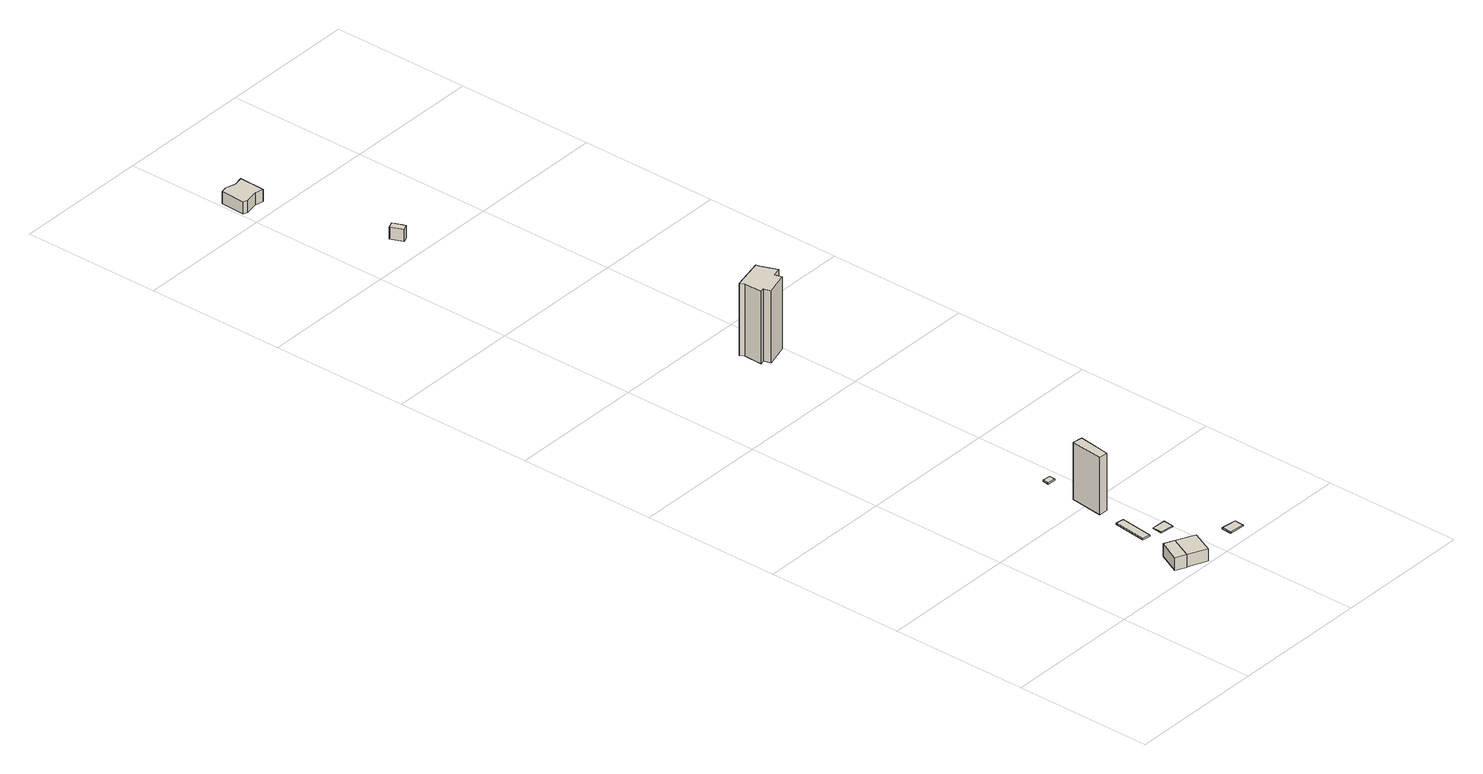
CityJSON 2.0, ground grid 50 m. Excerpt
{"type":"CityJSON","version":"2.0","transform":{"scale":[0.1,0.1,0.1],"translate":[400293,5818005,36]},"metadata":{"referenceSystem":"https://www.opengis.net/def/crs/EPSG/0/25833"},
"CityObjects":{
"building1":{"type":"Building","attributes":{"Gemeindeschluessel":"11000011","BezugspunktDach":"2200","function":"51009_1610","measuredHeight":4.68,"storeysAboveGround":0},"address":[{"country":"Germany","locality":"Berlin"}],"geometry":[{"type":"Solid","lod":"1","boundaries":[[[[0,1,2,3]],[[4,5,6,7]],[[4,7,3,2]],[[5,4,2,1]],[[6,5,1,0]],[[7,6,0,3]]]]}]},
"building2":{"type":"Building","attributes":{"Gemeindeschluessel":"11000011","BezugspunktDach":"2200","function":"31001_3260","measuredHeight":4.53,"storeysAboveGround":1},"address":[{"country":"Germany","locality":"Berlin","thoroughfareNumber":"125 (283)","thoroughfareName":"Am Tierpark"}],"geometry":[{"type":"Solid","lod":"1","boundaries":[[[[8,9,1,0]],[[10,11,12,13]],[[10,13,0,1]],[[11,10,1,9]],[[12,11,9,8]],[[13,12,8,0]]]]}]},
"building3":{"type":"Building","attributes":{"Gemeindeschluessel":"11000011","BezugspunktDach":"2200","function":"31001_3260","measuredHeight":0.506,"storeysAboveGround":1},"address":[{"country":"Germany","locality":"Berlin","thoroughfareNumber":"125 (252)","thoroughfareName":"Am Tierpark"}],"geometry":[{"type":"Solid","lod":"1","boundaries":[[[[14,15,16,17]],[[18,19,20,21]],[[18,21,17,16]],[[19,18,16,15]],[[20,19,15,14]],[[21,20,14,17]]]]}]},
"building4":{"type":"Building","attributes":{"Gemeindeschluessel":"11000011","BezugspunktDach":"2200","function":"31001_3260","measuredHeight":0.24,"storeysAboveGround":1},"address":[{"country":"Germany","locality":"Berlin","thoroughfareNumber":"125 (253)","thoroughfareName":"Am Tierpark"}],"geometry":[{"type":"Solid","lod":"1","boundaries":[[[[22,23,24,25]],[[26,27,28,29]],[[26,29,25,24]],[[27,26,24,23]],[[28,27,23,22]],[[29,28,22,25]]]]}]},
"building5":{"type":"Building","attributes":{"Gemeindeschluessel":"11000011","BezugspunktDach":"2200","function":"31001_3260","measuredHeight":21.2,"storeysAboveGround":1},"address":[{"country":"Germany","locality":"Berlin","thoroughfareNumber":"125 (251)","thoroughfareName":"Am Tierpark"}],"geometry":[{"type":"Solid","lod":"1","boundaries":[[[[30,31,32,33,34]],[[35,36,37,38,39]],[[35,39,34,33]],[[36,35,33,32]],[[37,36,32,31]],[[38,37,31,30]],[[39,38,30,34]]]]}]},
"building6":{"type":"Building","attributes":{"Gemeindeschluessel":"11000011","BezugspunktDach":"2200","function":"51009_1610","measuredHeight":0.394,"storeysAboveGround":0},"address":[{"country":"Germany","locality":"Berlin"}],"geometry":[{"type":"Solid","lod":"1","boundaries":[[[[40,41,42,43,44]],[[45,46,47,48,49]],[[45,49,44,43]],[[46,45,43,42]],[[47,46,42,41]],[[48,47,41,40]],[[49,48,40,44]]]]}]},
"building7":{"type":"Building","attributes":{"Gemeindeschluessel":"11000011","BezugspunktDach":"2200","function":"31001_3260","measuredHeight":0.482,"storeysAboveGround":1},"address":[{"country":"Germany","locality":"Berlin","thoroughfareNumber":"125 (250)","thoroughfareName":"Am Tierpark"}],"geometry":[{"type":"Solid","lod":"1","boundaries":[[[[50,51,52,53]],[[54,55,56,57]],[[54,57,53,52]],[[55,54,52,51]],[[56,55,51,50]],[[57,56,50,53]]]]}]},
"building8":{"type":"Building","attributes":{"Gemeindeschluessel":"11000011","BezugspunktDach":"2200","function":"31001_3260","measuredHeight":26.77,"storeysAboveGround":1},"address":[{"country":"Germany","locality":"Berlin","thoroughfareNumber":"125 (241)","thoroughfareName":"Am Tierpark"}],"geometry":[{"type":"Solid","lod":"1","boundaries":[[[[58,59,60,61,62,63,64,65,66,67]],[[68,69,70,71,72,73,74,75,76,77]],[[68,77,67,66]],[[69,68,66,65]],[[70,69,65,64]],[[71,70,64,63]],[[72,71,63,62]],[[73,72,62,61]],[[74,73,61,60]],[[75,74,60,59]],[[76,75,59,58]],[[77,76,58,67]]]]}]},
"building9":{"type":"Building","attributes":{"Gemeindeschluessel":"11000011","BezugspunktDach":"2200","function":"31001_3260","measuredHeight":4.44,"storeysAboveGround":1},"address":[{"country":"Germany","locality":"Berlin","thoroughfareNumber":"125 (169)","thoroughfareName":"Am Tierpark"}],"geometry":[{"type":"Solid","lod":"1","boundaries":[[[[78,79,80,81,82,83,84,85]],[[86,87,88,89,90,91,92,93]],[[86,93,85,84]],[[87,86,84,83]],[[88,87,83,82]],[[89,88,82,81]],[[90,89,81,80]],[[91,90,80,79]],[[92,91,79,78]],[[93,92,78,85]]]]}]},
"building10":{"type":"Building","attributes":{"Gemeindeschluessel":"11000011","BezugspunktDach":"2200","function":"31001_3264","measuredHeight":4.52,"storeysAboveGround":1},"address":[{"country":"Germany","locality":"Berlin","thoroughfareNumber":"125 (211)","thoroughfareName":"Am Tierpark"}],"geometry":[{"type":"Solid","lod":"1","boundaries":[[[[94,95,96,97,98,99]],[[100,101,102,103,104,105]],[[100,105,99,98]],[[101,100,98,97]],[[102,101,97,96]],[[103,102,96,95]],[[104,103,95,94]],[[105,104,94,99]]]]}]}
},
"vertices":[
[353,39,50],[391,119,50],[354,135,50],[315,56,50],[354,135,3],[391,119,3],[353,39,3],[315,56,3],
[420,8,50],[458,88,50],[391,119,5],[458,88,5],[420,8,5],[353,39,5],
[413,238,8],[428,357,8],[399,362,8],[384,242,8],[399,362,3],[428,357,3],[413,238,3],[384,242,3],
[498,217,8],[502,254,8],[451,257,8],[449,222,8],[451,257,5],[502,254,5],[498,217,5],[449,222,5],
[441,435,215],[450,498,215],[457,550,215],[422,555,215],[408,436,215],[422,555,3],[457,550,3],[450,498,3],[441,435,3],[408,436,3],
[640,51,9],[641,68,9],[643,85,9],[588,91,9],[585,55,9],[588,91,5],[643,85,5],[641,68,5],[640,51,5],[585,55,5],
[465,665,10],[467,687,10],[438,690,10],[435,666,10],[438,690,5],[467,687,5],[465,665,5],[435,666,5],
[377,1842,284],[375,1775,284],[392,1780,284],[398,1753,284],[482,1778,284],[474,1803,284],[506,1812,284],[482,1872,284],[481,1884,284],[368,1857,284],[481,1884,16],[482,1872,16],[506,1812,16],[474,1803,16],[482,1778,16],[398,1753,16],[392,1780,16],[375,1775,16],[377,1842,16],[368,1857,16],
[17,3548,57],[65,3557,57],[95,3551,57],[98,3643,57],[65,3636,57],[29,3646,57],[5,3641,57],[2,3554,57],[5,3641,12],[29,3646,12],[65,3636,12],[98,3643,12],[95,3551,12],[65,3557,12],[17,3548,12],[2,3554,12],
[204,3073,55],[225,3081,55],[220,3096,55],[212,3116,55],[208,3127,55],[186,3117,55],[208,3127,10],[212,3116,10],[220,3096,10],[225,3081,10],[204,3073,10],[186,3117,10]
]}
